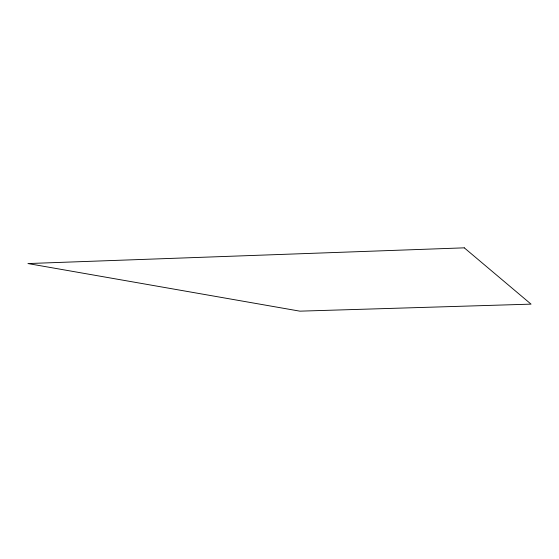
<?xml version="1.0" encoding="UTF-8"?>
<svg xmlns="http://www.w3.org/2000/svg" width="559" height="559" viewBox="0 0 559 559"><rect width="100%" height="100%" fill="white"/><g stroke="black" fill="none" stroke-linecap="round" stroke-linejoin="round"><path stroke-width="0.84" d="M464.277 247.84L27.95 263.555L299.883 311.16L531.05 304.138L464.277 247.84"/></g></svg>
